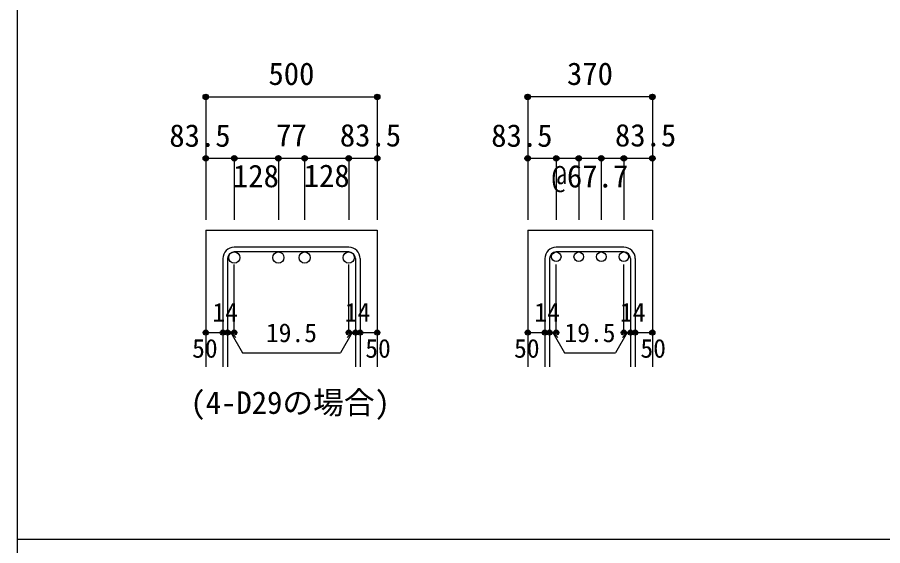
# Model space of a CAD drawing. Units: millimetres at full size, sheet at 1:30; some dimension numbers follow another scale. Extents: x -5973 to 5954, y -4195 to 4201.
# Drawn here: x -5973 to -3439, y -15 to 1531 of the extents above; entities that cross this region are included whole.
import ezdxf
from ezdxf.enums import TextEntityAlignment as Align

# ---------------------------------------------------------------- set-up
doc = ezdxf.new("R2010")
doc.units = ezdxf.units.MM
doc.header["$LTSCALE"] = 30
doc.header["$PDMODE"] = 32
doc.header["$PDSIZE"] = 15
for name, color, linetype in [('0-1_躯体線', 2, 'Continuous'), ('0-5_基礎梁筋', 7, 'Continuous'), ('0-6_スタラップ筋', 7, 'Continuous'), ('0-7_文字', 4, 'Continuous'), ('0-D_寸法', 4, 'Continuous'), ('F-0_枠', 6, 'Continuous')]:
    doc.layers.add(name, color=color, linetype=linetype)
doc.styles.add('ＭＳ ゴシック', font='')
doc.styles.get('ＭＳ ゴシック').set_extended_font_data('MS Gothic')

msp = doc.modelspace()

# ---------------------------------------------------------------- linework, layer by layer
at = {"layer": '0-1_躯体線'}
for p, q in [((-5420.96, 908.3), (-5420.96, 508.3)), ((-5420.96, 908.3), (-4918.96, 908.3)), ((-4918.96, 908.3), (-4918.96, 508.3)), ((-4478.3, 908.3), (-4113.3, 908.3)), ((-4478.3, 908.3), (-4478.3, 508.3)), ((-4113.3, 908.3), (-4113.3, 508.3))]:
    msp.add_line(p, q, dxfattribs=at)
at = {"layer": '0-5_基礎梁筋', "color": 3}
for centre, radius in [((-5337.46, 827.8), 16.5), ((-5208.46, 827.8), 16.5), ((-5131.46, 827.8), 16.5), ((-5002.46, 827.8), 16.5), ((-4394.8, 830.3), 14), ((-4328.8, 830.3), 14), ((-4262.8, 830.3), 14), ((-4196.8, 830.3), 14)]:
    msp.add_circle(centre, radius, dxfattribs=at)
at = {"layer": '0-6_スタラップ筋'}
for p, q in [((-5002.46, 858.3), (-5337.46, 858.3)), ((-5002.46, 844.3), (-5337.46, 844.3)), ((-4196.8, 858.3), (-4394.8, 858.3)), ((-4196.8, 844.3), (-4394.8, 844.3)), ((-5370.96, 824.8), (-5370.96, 508.3)), ((-5356.96, 824.8), (-5356.96, 508.3)), ((-4982.96, 824.8), (-4982.96, 508.3)), ((-4968.96, 824.8), (-4968.96, 508.3)), ((-4428.3, 824.8), (-4428.3, 508.3)), ((-4414.3, 824.8), (-4414.3, 508.3)), ((-4177.3, 824.8), (-4177.3, 508.3)), ((-4163.3, 824.8), (-4163.3, 508.3))]:
    msp.add_line(p, q, dxfattribs=at)
for centre, radius, start, end in [((-5337.46, 824.8), 33.5, 90, 180), ((-5337.46, 824.8), 19.5, 90, 180), ((-5002.46, 824.8), 33.5, 0, 90), ((-5002.46, 824.8), 19.5, 0, 90), ((-4394.8, 824.8), 33.5, 90, 180), ((-4394.8, 824.8), 19.5, 90, 180), ((-4196.8, 824.8), 33.5, 0, 90), ((-4196.8, 824.8), 19.5, 0, 90)]:
    msp.add_arc(centre, radius, start, end, dxfattribs=at)
at = {"layer": '0-D_寸法'}
for p, q in [((-5420.96, 1298.3), (-5420.96, 1118.3)), ((-5420.96, 1298.3), (-4918.96, 1298.3)), ((-4918.96, 1298.3), (-4918.96, 1118.3)), ((-4113.3, 1298.3), (-4478.3, 1298.3)), ((-4478.3, 1298.3), (-4478.3, 1118.3)), ((-4113.3, 1298.3), (-4113.3, 1118.3)), ((-5337.46, 1118.3), (-5420.96, 1118.3)), ((-5420.96, 1118.3), (-5420.96, 938.3)), ((-5169.96, 1118.3), (-5337.46, 1118.3)), ((-5337.46, 1118.3), (-5337.46, 938.3)), ((-5208.46, 1118.3), (-5208.46, 938.3)), ((-5208.46, 1118.3), (-5208.46, 938.3)), ((-5002.46, 1118.3), (-5169.96, 1118.3)), ((-5131.46, 1118.3), (-5131.46, 938.3)), ((-4918.96, 1118.3), (-5002.46, 1118.3)), ((-5002.46, 1118.3), (-5002.46, 938.3)), ((-4918.96, 1118.3), (-4918.96, 938.3)), ((-4394.8, 1118.3), (-4478.3, 1118.3)), ((-4478.3, 1118.3), (-4478.3, 938.3)), ((-4295.8, 1118.3), (-4394.8, 1118.3)), ((-4394.8, 1118.3), (-4394.8, 938.3)), ((-4328.8, 1118.3), (-4328.8, 938.3)), ((-4196.8, 1118.3), (-4295.8, 1118.3)), ((-4262.8, 1118.3), (-4262.8, 938.3)), ((-4113.3, 1118.3), (-4196.8, 1118.3)), ((-4196.8, 1118.3), (-4196.8, 938.3)), ((-4113.3, 1118.3), (-4113.3, 938.3)), ((-5337.46, 608.3), (-5337.46, 807.63)), ((-5002.46, 608.3), (-5002.46, 807.63)), ((-4394.8, 608.3), (-4394.8, 807.63)), ((-4196.8, 608.3), (-4196.8, 807.63)), ((-5420.96, 608.3), (-5370.96, 608.3)), ((-5370.96, 608.3), (-5337.46, 608.3)), ((-5347.21, 608.3), (-5333.06, 594.16)), ((-5347.21, 608.3), (-5312.98, 549.02)), ((-4992.71, 608.3), (-5026.93, 549.02)), ((-4992.71, 608.3), (-5006.85, 594.16)), ((-5002.46, 608.3), (-4918.96, 608.3)), ((-4982.96, 608.3), (-4968.96, 608.3)), ((-4478.3, 608.3), (-4428.3, 608.3)), ((-4428.3, 608.3), (-4394.8, 608.3)), ((-4404.55, 608.3), (-4390.41, 594.16)), ((-4404.55, 608.3), (-4370.33, 549.02)), ((-4187.05, 608.3), (-4221.27, 549.02)), ((-4187.05, 608.3), (-4201.19, 594.16)), ((-4196.8, 608.3), (-4113.3, 608.3)), ((-4177.3, 608.3), (-4163.3, 608.3)), ((-5312.98, 549.02), (-5026.93, 549.02)), ((-4370.33, 549.02), (-4221.27, 549.02))]:
    msp.add_line(p, q, dxfattribs=at)
for points in [[(-4918.96, 1298.3), (-4918.96, 1118.3), (-4918.96, 938.3)], [(-4113.3, 1298.3), (-4113.3, 1118.3), (-4113.3, 938.3)]]:
    msp.add_lwpolyline(points, dxfattribs=at)
for centre, radius in [((-5420.96, 1298.3), 8), ((-5420.96, 1298.3), 7.2), ((-5420.96, 1298.3), 6.4), ((-5420.96, 1298.3), 5.6), ((-5420.96, 1298.3), 4.8), ((-5420.96, 1298.3), 4), ((-5420.96, 1298.3), 3.2), ((-5420.96, 1298.3), 2.4), ((-5420.96, 1298.3), 1.6), ((-5420.96, 1298.3), 0.8), ((-4918.96, 1298.3), 8), ((-4918.96, 1298.3), 7.2), ((-4918.96, 1298.3), 6.4), ((-4918.96, 1298.3), 5.6), ((-4918.96, 1298.3), 4.8), ((-4918.96, 1298.3), 4), ((-4918.96, 1298.3), 3.2), ((-4918.96, 1298.3), 2.4), ((-4918.96, 1298.3), 1.6), ((-4918.96, 1298.3), 0.8), ((-4478.3, 1298.3), 8), ((-4478.3, 1298.3), 7.2), ((-4478.3, 1298.3), 6.4), ((-4478.3, 1298.3), 5.6), ((-4478.3, 1298.3), 4.8), ((-4478.3, 1298.3), 4), ((-4478.3, 1298.3), 3.2), ((-4478.3, 1298.3), 2.4), ((-4478.3, 1298.3), 1.6), ((-4478.3, 1298.3), 0.8), ((-4113.3, 1298.3), 8), ((-4113.3, 1298.3), 7.2), ((-4113.3, 1298.3), 6.4), ((-4113.3, 1298.3), 5.6), ((-4113.3, 1298.3), 4.8), ((-4113.3, 1298.3), 4), ((-4113.3, 1298.3), 3.2), ((-4113.3, 1298.3), 2.4), ((-4113.3, 1298.3), 1.6), ((-4113.3, 1298.3), 0.8), ((-5420.96, 1118.3), 8), ((-5420.96, 1118.3), 7.2), ((-5420.96, 1118.3), 6.4), ((-5420.96, 1118.3), 5.6), ((-5420.96, 1118.3), 4.8), ((-5420.96, 1118.3), 4), ((-5420.96, 1118.3), 3.2), ((-5420.96, 1118.3), 2.4), ((-5420.96, 1118.3), 1.6), ((-5420.96, 1118.3), 0.8), ((-5337.46, 1118.3), 8), ((-5337.46, 1118.3), 7.2), ((-5337.46, 1118.3), 6.4), ((-5337.46, 1118.3), 5.6), ((-5337.46, 1118.3), 4.8), ((-5337.46, 1118.3), 4), ((-5337.46, 1118.3), 3.2), ((-5337.46, 1118.3), 2.4), ((-5337.46, 1118.3), 1.6), ((-5337.46, 1118.3), 0.8), ((-5208.46, 1118.3), 8), ((-5208.46, 1118.3), 8), ((-5208.46, 1118.3), 7.2), ((-5208.46, 1118.3), 7.2), ((-5208.46, 1118.3), 6.4), ((-5208.46, 1118.3), 6.4), ((-5208.46, 1118.3), 5.6), ((-5208.46, 1118.3), 5.6), ((-5208.46, 1118.3), 4.8), ((-5208.46, 1118.3), 4.8), ((-5208.46, 1118.3), 4), ((-5208.46, 1118.3), 4), ((-5208.46, 1118.3), 3.2), ((-5208.46, 1118.3), 3.2), ((-5208.46, 1118.3), 2.4), ((-5208.46, 1118.3), 2.4), ((-5208.46, 1118.3), 1.6), ((-5208.46, 1118.3), 1.6), ((-5208.46, 1118.3), 0.8), ((-5208.46, 1118.3), 0.8), ((-5131.46, 1118.3), 8), ((-5131.46, 1118.3), 7.2), ((-5131.46, 1118.3), 6.4), ((-5131.46, 1118.3), 5.6), ((-5131.46, 1118.3), 4.8), ((-5131.46, 1118.3), 4), ((-5131.46, 1118.3), 3.2), ((-5131.46, 1118.3), 2.4), ((-5131.46, 1118.3), 1.6), ((-5131.46, 1118.3), 0.8), ((-5002.46, 1118.3), 8), ((-5002.46, 1118.3), 7.2), ((-5002.46, 1118.3), 6.4), ((-5002.46, 1118.3), 5.6), ((-5002.46, 1118.3), 4.8), ((-5002.46, 1118.3), 4), ((-5002.46, 1118.3), 3.2), ((-5002.46, 1118.3), 2.4), ((-5002.46, 1118.3), 1.6), ((-5002.46, 1118.3), 0.8), ((-4918.96, 1118.3), 8), ((-4918.96, 1118.3), 7.2), ((-4918.96, 1118.3), 6.4), ((-4918.96, 1118.3), 5.6), ((-4918.96, 1118.3), 4.8), ((-4918.96, 1118.3), 4), ((-4918.96, 1118.3), 3.2), ((-4918.96, 1118.3), 2.4), ((-4918.96, 1118.3), 1.6), ((-4918.96, 1118.3), 0.8), ((-4478.3, 1118.3), 8), ((-4478.3, 1118.3), 7.2), ((-4478.3, 1118.3), 6.4), ((-4478.3, 1118.3), 5.6), ((-4478.3, 1118.3), 4.8), ((-4478.3, 1118.3), 4), ((-4478.3, 1118.3), 3.2), ((-4478.3, 1118.3), 2.4), ((-4478.3, 1118.3), 1.6), ((-4478.3, 1118.3), 0.8), ((-4394.8, 1118.3), 8), ((-4394.8, 1118.3), 7.2), ((-4394.8, 1118.3), 6.4), ((-4394.8, 1118.3), 5.6), ((-4394.8, 1118.3), 4.8), ((-4394.8, 1118.3), 4), ((-4394.8, 1118.3), 3.2), ((-4394.8, 1118.3), 2.4), ((-4394.8, 1118.3), 1.6), ((-4394.8, 1118.3), 0.8), ((-4328.8, 1118.3), 8), ((-4328.8, 1118.3), 7.2), ((-4328.8, 1118.3), 6.4), ((-4328.8, 1118.3), 5.6), ((-4328.8, 1118.3), 4.8), ((-4328.8, 1118.3), 4), ((-4328.8, 1118.3), 3.2), ((-4328.8, 1118.3), 2.4), ((-4328.8, 1118.3), 1.6), ((-4328.8, 1118.3), 0.8), ((-4262.8, 1118.3), 8), ((-4262.8, 1118.3), 7.2), ((-4262.8, 1118.3), 6.4), ((-4262.8, 1118.3), 5.6), ((-4262.8, 1118.3), 4.8), ((-4262.8, 1118.3), 4), ((-4262.8, 1118.3), 3.2), ((-4262.8, 1118.3), 2.4), ((-4262.8, 1118.3), 1.6), ((-4262.8, 1118.3), 0.8), ((-4196.8, 1118.3), 8), ((-4196.8, 1118.3), 7.2), ((-4196.8, 1118.3), 6.4), ((-4196.8, 1118.3), 5.6), ((-4196.8, 1118.3), 4.8), ((-4196.8, 1118.3), 4), ((-4196.8, 1118.3), 3.2), ((-4196.8, 1118.3), 2.4), ((-4196.8, 1118.3), 1.6), ((-4196.8, 1118.3), 0.8), ((-4113.3, 1118.3), 8), ((-4113.3, 1118.3), 7.2), ((-4113.3, 1118.3), 6.4), ((-4113.3, 1118.3), 5.6), ((-4113.3, 1118.3), 4.8), ((-4113.3, 1118.3), 4), ((-4113.3, 1118.3), 3.2), ((-4113.3, 1118.3), 2.4), ((-4113.3, 1118.3), 1.6), ((-4113.3, 1118.3), 0.8), ((-5420.96, 608.3), 4), ((-5420.96, 608.3), 3.6), ((-5420.96, 608.3), 3.2), ((-5420.96, 608.3), 2.8), ((-5420.96, 608.3), 2.4), ((-5420.96, 608.3), 2), ((-5420.96, 608.3), 1.6), ((-5420.96, 608.3), 1.2), ((-5420.96, 608.3), 0.8), ((-5420.96, 608.3), 0.4), ((-5370.96, 608.3), 4), ((-5370.96, 608.3), 3.6), ((-5370.96, 608.3), 3.2), ((-5370.96, 608.3), 2.8), ((-5370.96, 608.3), 2.4), ((-5370.96, 608.3), 2), ((-5370.96, 608.3), 1.6), ((-5370.96, 608.3), 1.2), ((-5370.96, 608.3), 0.8), ((-5370.96, 608.3), 0.4), ((-5356.96, 608.3), 4), ((-5356.96, 608.3), 3.6), ((-5356.96, 608.3), 3.2), ((-5356.96, 608.3), 2.8), ((-5356.96, 608.3), 2.4), ((-5356.96, 608.3), 2), ((-5356.96, 608.3), 1.6), ((-5356.96, 608.3), 1.2), ((-5356.96, 608.3), 0.8), ((-5356.96, 608.3), 0.4), ((-5337.46, 608.3), 4), ((-5337.46, 608.3), 3.6), ((-5337.46, 608.3), 3.2), ((-5337.46, 608.3), 2.8), ((-5337.46, 608.3), 2.4), ((-5337.46, 608.3), 2), ((-5337.46, 608.3), 1.6), ((-5337.46, 608.3), 1.2), ((-5337.46, 608.3), 0.8), ((-5337.46, 608.3), 0.4), ((-5002.46, 608.3), 4), ((-5002.46, 608.3), 3.6), ((-5002.46, 608.3), 3.2), ((-5002.46, 608.3), 2.8), ((-5002.46, 608.3), 2.4), ((-5002.46, 608.3), 2), ((-5002.46, 608.3), 1.6), ((-5002.46, 608.3), 1.2), ((-5002.46, 608.3), 0.8), ((-5002.46, 608.3), 0.4), ((-4982.96, 608.3), 4), ((-4982.96, 608.3), 3.6), ((-4982.96, 608.3), 3.2), ((-4982.96, 608.3), 2.8), ((-4982.96, 608.3), 2.4), ((-4982.96, 608.3), 2), ((-4982.96, 608.3), 1.6), ((-4982.96, 608.3), 1.2), ((-4982.96, 608.3), 0.8), ((-4982.96, 608.3), 0.4), ((-4968.96, 608.3), 4), ((-4968.96, 608.3), 3.6), ((-4968.96, 608.3), 3.2), ((-4968.96, 608.3), 2.8), ((-4968.96, 608.3), 2.4), ((-4968.96, 608.3), 2), ((-4968.96, 608.3), 1.6), ((-4968.96, 608.3), 1.2), ((-4968.96, 608.3), 0.8), ((-4968.96, 608.3), 0.4), ((-4918.96, 608.3), 4), ((-4918.96, 608.3), 3.6), ((-4918.96, 608.3), 3.2), ((-4918.96, 608.3), 2.8), ((-4918.96, 608.3), 2.4), ((-4918.96, 608.3), 2), ((-4918.96, 608.3), 1.6), ((-4918.96, 608.3), 1.2), ((-4918.96, 608.3), 0.8), ((-4918.96, 608.3), 0.4), ((-4478.3, 608.3), 4), ((-4478.3, 608.3), 3.6), ((-4478.3, 608.3), 3.2), ((-4478.3, 608.3), 2.8), ((-4478.3, 608.3), 2.4), ((-4478.3, 608.3), 2), ((-4478.3, 608.3), 1.6), ((-4478.3, 608.3), 1.2), ((-4478.3, 608.3), 0.8), ((-4478.3, 608.3), 0.4), ((-4428.3, 608.3), 4), ((-4428.3, 608.3), 3.6), ((-4428.3, 608.3), 3.2), ((-4428.3, 608.3), 2.8), ((-4428.3, 608.3), 2.4), ((-4428.3, 608.3), 2), ((-4428.3, 608.3), 1.6), ((-4428.3, 608.3), 1.2), ((-4428.3, 608.3), 0.8), ((-4428.3, 608.3), 0.4), ((-4414.3, 608.3), 4), ((-4414.3, 608.3), 3.6), ((-4414.3, 608.3), 3.2), ((-4414.3, 608.3), 2.8), ((-4414.3, 608.3), 2.4), ((-4414.3, 608.3), 2), ((-4414.3, 608.3), 1.6), ((-4414.3, 608.3), 1.2), ((-4414.3, 608.3), 0.8), ((-4414.3, 608.3), 0.4), ((-4394.8, 608.3), 4), ((-4394.8, 608.3), 3.6), ((-4394.8, 608.3), 3.2), ((-4394.8, 608.3), 2.8), ((-4394.8, 608.3), 2.4), ((-4394.8, 608.3), 2), ((-4394.8, 608.3), 1.6), ((-4394.8, 608.3), 1.2), ((-4394.8, 608.3), 0.8), ((-4394.8, 608.3), 0.4), ((-4196.8, 608.3), 4), ((-4196.8, 608.3), 3.6), ((-4196.8, 608.3), 3.2), ((-4196.8, 608.3), 2.8), ((-4196.8, 608.3), 2.4), ((-4196.8, 608.3), 2), ((-4196.8, 608.3), 1.6), ((-4196.8, 608.3), 1.2), ((-4196.8, 608.3), 0.8), ((-4196.8, 608.3), 0.4), ((-4177.3, 608.3), 4), ((-4177.3, 608.3), 3.6), ((-4177.3, 608.3), 3.2), ((-4177.3, 608.3), 2.8), ((-4177.3, 608.3), 2.4), ((-4177.3, 608.3), 2), ((-4177.3, 608.3), 1.6), ((-4177.3, 608.3), 1.2), ((-4177.3, 608.3), 0.8), ((-4177.3, 608.3), 0.4), ((-4163.3, 608.3), 4), ((-4163.3, 608.3), 3.6), ((-4163.3, 608.3), 3.2), ((-4163.3, 608.3), 2.8), ((-4163.3, 608.3), 2.4), ((-4163.3, 608.3), 2), ((-4163.3, 608.3), 1.6), ((-4163.3, 608.3), 1.2), ((-4163.3, 608.3), 0.8), ((-4163.3, 608.3), 0.4), ((-4113.3, 608.3), 4), ((-4113.3, 608.3), 3.6), ((-4113.3, 608.3), 3.2), ((-4113.3, 608.3), 2.8), ((-4113.3, 608.3), 2.4), ((-4113.3, 608.3), 2), ((-4113.3, 608.3), 1.6), ((-4113.3, 608.3), 1.2), ((-4113.3, 608.3), 0.8), ((-4113.3, 608.3), 0.4)]:
    msp.add_circle(centre, radius, dxfattribs=at)
at = {"layer": '0-D_寸法', "color": 7}
for p in [(-5420.96, 1298.3), (-4918.96, 1298.3), (-4478.3, 1298.3), (-4113.3, 1298.3), (-5420.96, 1118.3), (-5337.46, 1118.3), (-5208.46, 1118.3), (-5131.46, 1118.3), (-5002.46, 1118.3), (-4918.96, 1118.3), (-4478.3, 1118.3), (-4394.8, 1118.3), (-4328.8, 1118.3), (-4262.8, 1118.3), (-4196.8, 1118.3), (-4113.3, 1118.3), (-5420.96, 608.3), (-5370.96, 608.3), (-5356.96, 608.3), (-5337.46, 608.3), (-5002.46, 608.3), (-4982.96, 608.3), (-4968.96, 608.3), (-4918.96, 608.3), (-4478.3, 608.3), (-4428.3, 608.3), (-4414.3, 608.3), (-4394.8, 608.3), (-4196.8, 608.3), (-4177.3, 608.3), (-4163.3, 608.3), (-4113.3, 608.3)]:
    msp.add_point(p, dxfattribs=at)
at = {"layer": 'F-0_枠'}
msp.add_line((-5972.88, 4201.15), (-5972.88, -4195.24), dxfattribs=at)
at = {"layer": 'F-0_枠', "color": 2}
msp.add_line((3723.6, 2.95), (-5972.88, 2.95), dxfattribs=at)

# ---------------------------------------------------------------- texts
at = {"layer": '0-7_文字', "color": 7, "style": 'ＭＳ ゴシック'}
msp.add_text('(4-D29の場合)', height=65.98, dxfattribs=at).set_placement((-5466, 350.63), align=Align.BOTTOM_LEFT)
at = {"layer": '0-D_寸法', "style": 'ＭＳ ゴシック'}
for s, height, p in [('500', 65.98, (-5237.46, 1313.3)), ('370', 65.98, (-4363.3, 1313.3)), ('83.5', 65.98, (-5527.76, 1132.45)), ('77', 65.98, (-5214.96, 1133.3)), ('83.5', 65.98, (-5028.46, 1133.3)), ('83.5', 65.98, (-4585.11, 1132.45)), ('83.5', 65.98, (-4222.8, 1133.3)), ('128', 65.98, (-5341.38, 1014.02)), ('128', 65.98, (-5134.27, 1014.83)), ('@67.7', 65.98, (-4408.3, 1013.3)), ('14', 54.99, (-5401.49, 623.75)), ('14', 54.99, (-5013.91, 623.75)), ('14', 54.99, (-4458.84, 623.75)), ('14', 54.99, (-4208.26, 623.75)), ('19.5', 54.99, (-5244.96, 564.02)), ('19.5', 54.99, (-4370.8, 564.02)), ('50', 54.99, (-5460.96, 518.3)), ('50', 54.99, (-4953.96, 518.3)), ('50', 54.99, (-4518.3, 518.3)), ('50', 54.99, (-4148.3, 518.3))]:
    msp.add_text(s, height=height, dxfattribs=at).set_placement(p, align=Align.BOTTOM_LEFT)

doc.saveas('drawing.dxf')
